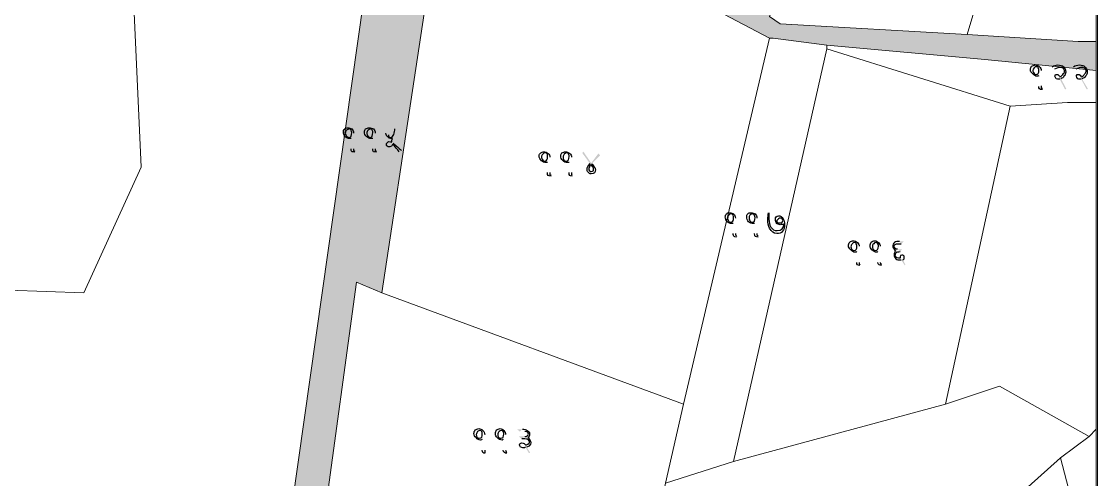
# Model space of a CAD drawing. Header units: inches. Extents: x 2 to 197762, y -33236 to 9.
# Drawn here: x 106103 to 107601, y -15982 to -15344 of the extents above; entities that cross this region are included whole.
import ezdxf

# ---------------------------------------------------------------- set-up
doc = ezdxf.new("R2010")
doc.units = ezdxf.units.IN
doc.header["$LTSCALE"] = 5
doc.header["$MEASUREMENT"] = 0
doc.layers.add('PDF_Geometry', color=7, linetype='Continuous')
doc.layers.add('PDF_Solid Fills', color=7, linetype='Continuous')

msp = doc.modelspace()

# ---------------------------------------------------------------- hatches: boundary and pattern name
at = {"layer": 'PDF_Solid Fills', "true_color": 0xc3c3c3, "transparency": 33554531}
h = msp.add_hatch(color=9, dxfattribs=at)
h.paths.add_polyline_path([(106694.44, -15126.79), (106604.44, -15721.79), (106569.44, -15706.79), (106524.44, -16036.79), (106479.44, -16016.79), (106579.44, -15311.79), (106609.44, -15086.79), (106614.44, -15086.79)], flags=0)
h.paths.add_polyline_path([(106664.44, -15091.79), (106894.44, -15206.79), (107119.44, -15326.79), (107144.44, -15336.79), (107159.44, -15346.79), (107419.44, -15361.79), (107574.44, -15371.79), (107599.44, -15371.79), (107599.44, -15411.79), (107444.44, -15396.79), (107224.44, -15376.79), (107149.44, -15366.79), (107144.44, -15366.79), (106954.44, -15266.79), (106724.44, -15146.79), (106694.44, -15126.79), (106614.44, -15086.79), (106609.44, -15086.79), (106399.44, -15036.79), (106154.44, -14981.79), (105919.44, -14936.79), (105889.44, -14921.79), (105639.44, -14811.79), (105609.44, -14796.79), (105449.44, -14726.79), (105379.44, -14696.79), (105389.44, -14671.79), (105664.44, -14796.79), (105924.44, -14911.79), (106029.44, -14936.79), (106259.44, -14981.79), (106479.44, -15031.79), (106624.44, -15071.79)], flags=0)
h.paths.add_polyline_path([(105234.44, -14616.79), (105219.44, -14646.79), (105164.44, -14746.79), (105149.44, -14861.79), (105124.44, -15061.79), (105129.44, -15086.79), (105154.44, -15206.79), (105194.44, -15206.79), (105214.44, -15296.79), (105274.44, -15571.79), (105314.44, -15636.79), (105409.44, -15811.79), (105524.44, -15976.79), (105574.44, -16051.79), (105599.44, -16246.79), (105624.44, -16436.79), (105614.44, -16621.79), (105629.44, -16691.79), (105924.44, -16711.79), (105979.44, -16761.79), (106374.44, -16806.79), (106534.44, -16811.79), (106829.44, -16821.79), (106949.44, -16826.79), (106954.44, -16826.79), (107099.44, -16801.79), (107164.44, -16781.79), (107374.44, -16721.79), (107424.44, -16706.79), (107599.44, -16706.79), (107599.44, -16756.79), (107179.44, -16816.79), (107159.44, -16816.79), (107134.44, -16821.79), (107129.44, -16826.79), (106989.44, -16851.79), (106774.44, -16851.79), (106704.44, -16851.79), (106459.44, -16851.79), (106429.44, -16851.79), (106194.44, -16826.79), (105994.44, -16806.79), (105949.44, -16796.79), (105954.44, -17081.79), (105949.44, -17331.79), (105999.44, -17421.79), (105939.44, -17421.79), (105879.44, -17301.79), (105889.44, -17116.79), (105894.44, -17071.79), (105899.44, -16751.79), (105729.44, -16741.79), (105574.44, -16731.79), (105594.44, -16681.79), (105584.44, -16676.79), (105579.44, -16501.79), (105574.44, -16356.79), (105569.44, -16306.79), (105534.44, -16106.79), (105494.44, -16056.79), (105374.44, -15956.79), (105284.44, -15966.79), (105179.44, -15981.79), (105004.44, -16006.79), (104924.44, -16006.79), (104819.44, -16061.79), (104654.44, -16046.79), (104364.44, -16021.79), (103959.44, -15986.79), (103864.44, -15961.79), (103864.44, -15826.79), (103994.44, -15841.79), (104104.44, -15841.79), (104109.44, -15911.79), (104154.44, -15916.79), (104374.44, -15946.79), (104484.44, -15951.79), (104634.44, -15956.79), (104909.44, -15971.79), (104914.44, -15971.79), (104969.44, -15951.79), (105364.44, -15916.79), (105214.44, -15581.79), (105214.44, -15576.79), (105079.44, -15226.79), (105054.44, -15216.79), (105029.44, -15036.79), (105069.44, -15031.79), (105059.44, -14881.79), (105069.44, -14741.79), (105079.44, -14621.79), (105064.44, -14576.79)], flags=0)
h.paths.add_polyline_path([(107409.44, -14471.79), (107404.44, -14501.79), (107284.44, -14491.79), (107069.44, -14466.79), (106919.44, -14446.79), (106929.44, -14421.79)], flags=0)
h.paths.add_polyline_path([(106929.44, -14421.79), (106919.44, -14446.79), (106864.44, -14441.79), (106614.44, -14381.79), (106569.44, -14351.79), (106574.44, -14326.79), (106634.44, -14361.79), (106874.44, -14416.79)], flags=0)
h.paths.add_polyline_path([(107599.44, -14421.79), (107589.44, -14426.79), (107459.44, -14496.79), (107429.44, -14501.79), (107414.44, -14546.79), (107409.44, -14556.79), (107359.44, -14736.79), (107359.44, -14766.79), (107329.44, -14836.79), (107314.44, -14876.79), (107159.44, -15296.79), (107144.44, -15336.79), (107119.44, -15326.79), (107174.44, -15196.79), (107184.44, -15141.79), (107194.44, -15111.79), (107239.44, -15006.79), (107309.44, -14836.79), (107324.44, -14796.79), (107319.44, -14791.79), (107349.44, -14651.79), (107399.44, -14526.79), (107404.44, -14501.79), (107409.44, -14471.79), (107444.44, -14476.79), (107579.44, -14406.79), (107599.44, -14396.79)], flags=0)
h.paths.add_polyline_path([(103864.44, -14636.79), (103899.44, -14651.79), (104019.44, -14691.79), (104204.44, -14746.79), (104479.44, -14801.79), (104474.44, -14821.79), (104529.44, -14871.79), (104594.44, -14881.79), (104739.44, -14896.79), (104739.44, -14936.79), (104494.44, -14901.79), (104484.44, -14866.79), (104464.44, -14856.79), (104274.44, -14811.79), (104224.44, -14806.79), (104114.44, -14761.79), (104074.44, -14746.79), (103864.44, -14666.79)], flags=0)
h.paths.add_polyline_path([(103864.44, -17336.79), (103909.44, -17361.79), (104019.44, -17381.79), (104229.44, -17421.79), (103904.44, -17421.79), (103864.44, -17411.79)], flags=0)
h.paths.add_polyline_path([(105549.44, -14296.79), (105384.44, -14576.79), (105429.44, -14596.79), (105389.44, -14671.79), (105379.44, -14696.79), (105234.44, -14616.79), (105064.44, -14576.79), (105024.44, -14521.79), (104974.44, -14471.79), (104914.44, -14416.79), (104734.44, -14276.79), (104609.44, -14181.79), (104324.44, -14116.79), (104199.44, -14086.79), (104814.44, -14086.79), (104999.44, -14241.79), (104999.44, -14251.79), (105339.44, -14401.79), (105469.44, -14116.79), (105479.44, -14086.79), (105484.44, -14086.79), (105609.44, -14086.79), (105549.44, -14231.79), (105569.44, -14251.79)], flags=0)
h.paths.add_polyline_path([(106574.44, -14326.79), (106569.44, -14351.79), (106404.44, -14251.79), (106219.44, -14261.79), (106049.44, -14251.79), (105969.44, -14246.79), (105949.44, -14206.79), (105889.44, -14086.79), (105914.44, -14086.79), (105994.44, -14221.79), (106184.44, -14241.79), (106399.44, -14221.79)], flags=0)
h = msp.add_hatch(color=9, dxfattribs=at)
h.paths.add_polyline_path([(106694.44, -15126.79), (106604.44, -15721.79), (106569.44, -15706.79), (106524.44, -16036.79), (106479.44, -16016.79), (106579.44, -15311.79), (106609.44, -15086.79), (106614.44, -15086.79)], flags=0)
h.paths.add_polyline_path([(106664.44, -15091.79), (106894.44, -15206.79), (107119.44, -15326.79), (107144.44, -15336.79), (107159.44, -15346.79), (107419.44, -15361.79), (107574.44, -15371.79), (107599.44, -15371.79), (107599.44, -15411.79), (107444.44, -15396.79), (107224.44, -15376.79), (107149.44, -15366.79), (107144.44, -15366.79), (106954.44, -15266.79), (106724.44, -15146.79), (106694.44, -15126.79), (106614.44, -15086.79), (106609.44, -15086.79), (106399.44, -15036.79), (106154.44, -14981.79), (105919.44, -14936.79), (105889.44, -14921.79), (105639.44, -14811.79), (105609.44, -14796.79), (105449.44, -14726.79), (105379.44, -14696.79), (105389.44, -14671.79), (105664.44, -14796.79), (105924.44, -14911.79), (106029.44, -14936.79), (106259.44, -14981.79), (106479.44, -15031.79), (106624.44, -15071.79)], flags=0)
h.paths.add_polyline_path([(105234.44, -14616.79), (105219.44, -14646.79), (105164.44, -14746.79), (105149.44, -14861.79), (105124.44, -15061.79), (105129.44, -15086.79), (105154.44, -15206.79), (105194.44, -15206.79), (105214.44, -15296.79), (105274.44, -15571.79), (105314.44, -15636.79), (105409.44, -15811.79), (105524.44, -15976.79), (105574.44, -16051.79), (105599.44, -16246.79), (105624.44, -16436.79), (105614.44, -16621.79), (105629.44, -16691.79), (105924.44, -16711.79), (105979.44, -16761.79), (106374.44, -16806.79), (106534.44, -16811.79), (106829.44, -16821.79), (106949.44, -16826.79), (106954.44, -16826.79), (107099.44, -16801.79), (107164.44, -16781.79), (107374.44, -16721.79), (107424.44, -16706.79), (107599.44, -16706.79), (107599.44, -16756.79), (107179.44, -16816.79), (107159.44, -16816.79), (107134.44, -16821.79), (107129.44, -16826.79), (106989.44, -16851.79), (106774.44, -16851.79), (106704.44, -16851.79), (106459.44, -16851.79), (106429.44, -16851.79), (106194.44, -16826.79), (105994.44, -16806.79), (105949.44, -16796.79), (105954.44, -17081.79), (105949.44, -17331.79), (105999.44, -17421.79), (105939.44, -17421.79), (105879.44, -17301.79), (105889.44, -17116.79), (105894.44, -17071.79), (105899.44, -16751.79), (105729.44, -16741.79), (105574.44, -16731.79), (105594.44, -16681.79), (105584.44, -16676.79), (105579.44, -16501.79), (105574.44, -16356.79), (105569.44, -16306.79), (105534.44, -16106.79), (105494.44, -16056.79), (105374.44, -15956.79), (105284.44, -15966.79), (105179.44, -15981.79), (105004.44, -16006.79), (104924.44, -16006.79), (104819.44, -16061.79), (104654.44, -16046.79), (104364.44, -16021.79), (103959.44, -15986.79), (103864.44, -15961.79), (103864.44, -15826.79), (103994.44, -15841.79), (104104.44, -15841.79), (104109.44, -15911.79), (104154.44, -15916.79), (104374.44, -15946.79), (104484.44, -15951.79), (104634.44, -15956.79), (104909.44, -15971.79), (104914.44, -15971.79), (104969.44, -15951.79), (105364.44, -15916.79), (105214.44, -15581.79), (105214.44, -15576.79), (105079.44, -15226.79), (105054.44, -15216.79), (105029.44, -15036.79), (105069.44, -15031.79), (105059.44, -14881.79), (105069.44, -14741.79), (105079.44, -14621.79), (105064.44, -14576.79)], flags=0)
h.paths.add_polyline_path([(107409.44, -14471.79), (107404.44, -14501.79), (107284.44, -14491.79), (107069.44, -14466.79), (106919.44, -14446.79), (106929.44, -14421.79)], flags=0)
h.paths.add_polyline_path([(106929.44, -14421.79), (106919.44, -14446.79), (106864.44, -14441.79), (106614.44, -14381.79), (106569.44, -14351.79), (106574.44, -14326.79), (106634.44, -14361.79), (106874.44, -14416.79)], flags=0)
h.paths.add_polyline_path([(107599.44, -14421.79), (107589.44, -14426.79), (107459.44, -14496.79), (107429.44, -14501.79), (107414.44, -14546.79), (107409.44, -14556.79), (107359.44, -14736.79), (107359.44, -14766.79), (107329.44, -14836.79), (107314.44, -14876.79), (107159.44, -15296.79), (107144.44, -15336.79), (107119.44, -15326.79), (107174.44, -15196.79), (107184.44, -15141.79), (107194.44, -15111.79), (107239.44, -15006.79), (107309.44, -14836.79), (107324.44, -14796.79), (107319.44, -14791.79), (107349.44, -14651.79), (107399.44, -14526.79), (107404.44, -14501.79), (107409.44, -14471.79), (107444.44, -14476.79), (107579.44, -14406.79), (107599.44, -14396.79)], flags=0)
h.paths.add_polyline_path([(103864.44, -14636.79), (103899.44, -14651.79), (104019.44, -14691.79), (104204.44, -14746.79), (104479.44, -14801.79), (104474.44, -14821.79), (104529.44, -14871.79), (104594.44, -14881.79), (104739.44, -14896.79), (104739.44, -14936.79), (104494.44, -14901.79), (104484.44, -14866.79), (104464.44, -14856.79), (104274.44, -14811.79), (104224.44, -14806.79), (104114.44, -14761.79), (104074.44, -14746.79), (103864.44, -14666.79)], flags=0)
h.paths.add_polyline_path([(103864.44, -17336.79), (103909.44, -17361.79), (104019.44, -17381.79), (104229.44, -17421.79), (103904.44, -17421.79), (103864.44, -17411.79)], flags=0)
h.paths.add_polyline_path([(105549.44, -14296.79), (105384.44, -14576.79), (105429.44, -14596.79), (105389.44, -14671.79), (105379.44, -14696.79), (105234.44, -14616.79), (105064.44, -14576.79), (105024.44, -14521.79), (104974.44, -14471.79), (104914.44, -14416.79), (104734.44, -14276.79), (104609.44, -14181.79), (104324.44, -14116.79), (104199.44, -14086.79), (104814.44, -14086.79), (104999.44, -14241.79), (104999.44, -14251.79), (105339.44, -14401.79), (105469.44, -14116.79), (105479.44, -14086.79), (105484.44, -14086.79), (105609.44, -14086.79), (105549.44, -14231.79), (105569.44, -14251.79)], flags=0)
h.paths.add_polyline_path([(106574.44, -14326.79), (106569.44, -14351.79), (106404.44, -14251.79), (106219.44, -14261.79), (106049.44, -14251.79), (105969.44, -14246.79), (105949.44, -14206.79), (105889.44, -14086.79), (105914.44, -14086.79), (105994.44, -14221.79), (106184.44, -14241.79), (106399.44, -14221.79)], flags=0)
at = {"layer": 'PDF_Solid Fills', "transparency": 33554559}
h = msp.add_hatch(color=256, dxfattribs=at)
h.paths.add_polyline_path([(107522.78, -15411.79), (107522.78, -15433.45)], flags=0)
h.paths.add_polyline_path([(107524.44, -15436.79), (107524.44, -15438.45)], flags=0)
h.paths.add_polyline_path([(107541.11, -15410.12), (107537.78, -15406.79)], flags=0)
h.paths.add_polyline_path([(107550.28, -15423.45), (107557.78, -15437.62), (107556.11, -15438.45), (107548.61, -15424.29)], flags=0)
h.paths.add_polyline_path([(107571.11, -15410.12), (107567.78, -15406.79)], flags=0)
h.paths.add_polyline_path([(107579.44, -15423.45), (107587.78, -15437.62), (107586.11, -15438.45), (107578.61, -15424.29)], flags=0)
h = msp.add_hatch(color=256, dxfattribs=at)
h.paths.add_polyline_path([(106565.28, -15499.29), (106565.28, -15520.95)], flags=0)
h.paths.add_polyline_path([(106566.94, -15524.29), (106566.94, -15525.95)], flags=0)
h.paths.add_polyline_path([(106595.28, -15499.29), (106595.28, -15520.95)], flags=0)
h.paths.add_polyline_path([(106596.94, -15524.29), (106596.94, -15525.95)], flags=0)
h.paths.add_polyline_path([(106622.78, -15493.45), (106626.11, -15496.79)], flags=0)
h.paths.add_polyline_path([(106620.28, -15513.45, 0.088944), (106626.11, -15496.79)], flags=0)
h.paths.add_polyline_path([(106631.94, -15523.45), (106628.61, -15525.12)], flags=0)
h.paths.add_polyline_path([(106610.28, -15499.29), (106610.28, -15490.95), (106613.61, -15493.45), (106613.61, -15501.79)], flags=0)
h = msp.add_hatch(color=256, dxfattribs=at)
h.paths.add_polyline_path([(106838.61, -15532.62), (106838.61, -15554.29)], flags=0)
h.paths.add_polyline_path([(106840.28, -15557.62), (106840.28, -15559.29)], flags=0)
h.paths.add_polyline_path([(106868.61, -15532.62), (106868.61, -15554.29)], flags=0)
h.paths.add_polyline_path([(106869.44, -15557.62), (106869.44, -15559.29)], flags=0)
h.paths.add_polyline_path([(106894.44, -15541.79), (106883.61, -15526.79), (106885.28, -15525.12), (106896.11, -15540.95), (106906.11, -15527.62), (106908.61, -15530.12), (106896.94, -15541.79)], flags=0)
h = msp.add_hatch(color=256, dxfattribs=at)
h.paths.add_polyline_path([(107269.44, -15656.79), (107269.44, -15679.29)], flags=0)
h.paths.add_polyline_path([(107270.28, -15682.62), (107270.28, -15683.45)], flags=0)
h.paths.add_polyline_path([(107298.61, -15656.79), (107298.61, -15679.29)], flags=0)
h.paths.add_polyline_path([(107300.28, -15682.62), (107300.28, -15683.45)], flags=0)
h.paths.add_polyline_path([(107327.78, -15653.45), (107331.11, -15650.12), (107325.28, -15650.12)], flags=0)
h.paths.add_polyline_path([(107327.78, -15675.95), (107332.78, -15683.45), (107333.61, -15682.62), (107330.28, -15675.95)], flags=0)
h.paths.add_polyline_path([(107326.11, -15664.29), (107329.44, -15660.95), (107322.78, -15660.95)], flags=0)
h = msp.add_hatch(color=256, dxfattribs=at)
h.paths.add_polyline_path([(106747.78, -15919.29), (106747.78, -15940.95)], flags=0)
h.paths.add_polyline_path([(106748.61, -15944.29), (106748.61, -15945.12)], flags=0)
h.paths.add_polyline_path([(106776.94, -15919.29), (106776.94, -15940.95)], flags=0)
h.paths.add_polyline_path([(106778.61, -15944.29), (106778.61, -15945.12)], flags=0)
h.paths.add_polyline_path([(106796.94, -15915.12), (106792.78, -15911.79), (106800.28, -15911.79)], flags=0)
h.paths.add_polyline_path([(106806.11, -15936.79), (106811.11, -15944.29), (106809.44, -15945.12), (106804.44, -15936.79)], flags=0)
h.paths.add_polyline_path([(106799.44, -15925.12), (106795.28, -15921.79), (106803.61, -15921.79)], flags=0)

# ---------------------------------------------------------------- linework, layer by layer
at = {"layer": 'PDF_Geometry', "lineweight": 13}
msp.add_lwpolyline([(103863.61, -13751.79), (107601.11, -13751.79), (107601.11, -17423.45), (103863.61, -17423.45)], close=True, dxfattribs=at)
at = {"layer": 'PDF_Geometry', "lineweight": 9}
for points in [[(105919.44, -14936.79), (106154.44, -14981.79), (106399.44, -15036.79), (106609.44, -15086.79), (106579.44, -15311.79), (106259.44, -15331.79), (106269.44, -15546.79), (106189.44, -15721.79), (105769.44, -15706.79)], [(105919.44, -14936.79), (106154.44, -14981.79), (106399.44, -15036.79), (106609.44, -15086.79), (106579.44, -15311.79), (106259.44, -15331.79), (106269.44, -15546.79), (106189.44, -15721.79), (105769.44, -15706.79)], [(107144.44, -15336.79), (107159.44, -15346.79), (107419.44, -15361.79), (107574.44, -15371.79), (107599.44, -15371.79), (107599.44, -15411.79), (107444.44, -15396.79), (107224.44, -15376.79), (107149.44, -15366.79), (107144.44, -15366.79), (106954.44, -15266.79)], [(107144.44, -15336.79), (107159.44, -15346.79), (107419.44, -15361.79), (107574.44, -15371.79), (107599.44, -15371.79), (107599.44, -15411.79), (107444.44, -15396.79), (107224.44, -15376.79), (107149.44, -15366.79), (107144.44, -15366.79), (106954.44, -15266.79)]]:
    msp.add_lwpolyline(points, dxfattribs=at)
for points in [[(106694.44, -15126.79), (106604.44, -15721.79), (106569.44, -15706.79), (106524.44, -16036.79), (106479.44, -16016.79), (106579.44, -15311.79), (106609.44, -15086.79), (106614.44, -15086.79)], [(106694.44, -15126.79), (106604.44, -15721.79), (106569.44, -15706.79), (106524.44, -16036.79), (106479.44, -16016.79), (106579.44, -15311.79), (106609.44, -15086.79), (106614.44, -15086.79)], [(107144.44, -15366.79), (107024.44, -15876.79), (106604.44, -15721.79), (106694.44, -15126.79), (106724.44, -15146.79), (106954.44, -15266.79)], [(107144.44, -15366.79), (107024.44, -15876.79), (106604.44, -15721.79), (106694.44, -15126.79), (106724.44, -15146.79), (106954.44, -15266.79)], [(107434.44, -15311.79), (107419.44, -15361.79), (107159.44, -15346.79), (107144.44, -15336.79), (107159.44, -15296.79)], [(107434.44, -15311.79), (107419.44, -15361.79), (107159.44, -15346.79), (107144.44, -15336.79), (107159.44, -15296.79)], [(106479.44, -16016.79), (106434.44, -16351.79), (106374.44, -16806.79), (105979.44, -16761.79), (105924.44, -16711.79), (105629.44, -16691.79), (105614.44, -16621.79), (105624.44, -16436.79), (105599.44, -16246.79), (105574.44, -16051.79), (105524.44, -15976.79), (105664.44, -15881.79), (105769.44, -15706.79), (106189.44, -15721.79), (106269.44, -15546.79), (106259.44, -15331.79), (106579.44, -15311.79)], [(106479.44, -16016.79), (106434.44, -16351.79), (106374.44, -16806.79), (105979.44, -16761.79), (105924.44, -16711.79), (105629.44, -16691.79), (105614.44, -16621.79), (105624.44, -16436.79), (105599.44, -16246.79), (105574.44, -16051.79), (105524.44, -15976.79), (105664.44, -15881.79), (105769.44, -15706.79), (106189.44, -15721.79), (106269.44, -15546.79), (106259.44, -15331.79), (106579.44, -15311.79)], [(107484.44, -15316.79), (107599.44, -15321.79), (107599.44, -15371.79), (107574.44, -15371.79), (107419.44, -15361.79), (107434.44, -15311.79)], [(107484.44, -15316.79), (107599.44, -15321.79), (107599.44, -15371.79), (107574.44, -15371.79), (107419.44, -15361.79), (107434.44, -15311.79)], [(107224.44, -15376.79), (107224.44, -15381.79), (107094.44, -15956.79), (106999.44, -15986.79), (107024.44, -15876.79), (107144.44, -15366.79), (107149.44, -15366.79)], [(107224.44, -15376.79), (107224.44, -15381.79), (107094.44, -15956.79), (106999.44, -15986.79), (107024.44, -15876.79), (107144.44, -15366.79), (107149.44, -15366.79)], [(107479.44, -15461.79), (107389.44, -15876.79), (107094.44, -15956.79), (107224.44, -15381.79)], [(107479.44, -15461.79), (107389.44, -15876.79), (107094.44, -15956.79), (107224.44, -15381.79)], [(107599.44, -15456.79), (107559.44, -15456.79), (107479.44, -15461.79), (107224.44, -15381.79), (107224.44, -15376.79), (107444.44, -15396.79), (107599.44, -15411.79)], [(107599.44, -15456.79), (107559.44, -15456.79), (107479.44, -15461.79), (107224.44, -15381.79), (107224.44, -15376.79), (107444.44, -15396.79), (107599.44, -15411.79)], [(107599.44, -15911.79), (107589.44, -15921.79), (107464.44, -15851.79), (107389.44, -15876.79), (107479.44, -15461.79), (107559.44, -15456.79), (107599.44, -15456.79)], [(107599.44, -15911.79), (107589.44, -15921.79), (107464.44, -15851.79), (107389.44, -15876.79), (107479.44, -15461.79), (107559.44, -15456.79), (107599.44, -15456.79)], [(106604.44, -15721.79), (107024.44, -15876.79), (106999.44, -15986.79), (106954.44, -16201.79), (106524.44, -16036.79), (106569.44, -15706.79)], [(106604.44, -15721.79), (107024.44, -15876.79), (106999.44, -15986.79), (106954.44, -16201.79), (106524.44, -16036.79), (106569.44, -15706.79)], [(107589.44, -15921.79), (107549.44, -15951.79), (107504.44, -15991.79), (107419.44, -16061.79), (107309.44, -16151.79), (107304.44, -16151.79), (107069.44, -16251.79), (107079.44, -16326.79), (107089.44, -16576.79), (107099.44, -16801.79), (106954.44, -16826.79), (106949.44, -16826.79), (106939.44, -16476.79), (106934.44, -16466.79), (106929.44, -16321.79), (106954.44, -16201.79), (106999.44, -15986.79), (107094.44, -15956.79), (107389.44, -15876.79), (107464.44, -15851.79)], [(107589.44, -15921.79), (107549.44, -15951.79), (107504.44, -15991.79), (107419.44, -16061.79), (107309.44, -16151.79), (107304.44, -16151.79), (107069.44, -16251.79), (107079.44, -16326.79), (107089.44, -16576.79), (107099.44, -16801.79), (106954.44, -16826.79), (106949.44, -16826.79), (106939.44, -16476.79), (106934.44, -16466.79), (106929.44, -16321.79), (106954.44, -16201.79), (106999.44, -15986.79), (107094.44, -15956.79), (107389.44, -15876.79), (107464.44, -15851.79)], [(107599.44, -16141.79), (107549.44, -15951.79), (107589.44, -15921.79), (107599.44, -15911.79)], [(107599.44, -16141.79), (107549.44, -15951.79), (107589.44, -15921.79), (107599.44, -15911.79)], [(107599.44, -16541.79), (107539.44, -16201.79), (107504.44, -15991.79), (107549.44, -15951.79), (107599.44, -16141.79)], [(107599.44, -16541.79), (107539.44, -16201.79), (107504.44, -15991.79), (107549.44, -15951.79), (107599.44, -16141.79)]]:
    msp.add_lwpolyline(points, close=True, dxfattribs=at)
at = {"layer": 'PDF_Geometry', "lineweight": 25}
for points in [[(107507.78, -15410.95), (107507.78, -15408.45), (107508.61, -15407.62), (107509.44, -15405.95)], [(107511.11, -15416.79), (107508.61, -15415.12), (107507.78, -15412.62), (107507.78, -15410.95)], [(107509.44, -15405.95), (107511.11, -15405.12), (107512.78, -15404.29), (107514.44, -15404.29)], [(107512.78, -15408.45), (107511.94, -15409.29), (107511.11, -15410.95), (107511.11, -15411.79)], [(107511.11, -15411.79), (107511.11, -15413.45), (107511.94, -15414.29), (107512.78, -15415.95)], [(107516.94, -15420.12), (107514.44, -15420.12), (107512.78, -15418.45), (107511.11, -15416.79)], [(107516.11, -15406.79), (107515.28, -15406.79), (107513.61, -15406.79), (107512.78, -15408.45)], [(107512.78, -15415.95), (107513.61, -15416.79), (107514.44, -15417.62), (107515.28, -15417.62)], [(107514.44, -15404.29), (107516.11, -15404.29), (107518.61, -15405.12), (107520.28, -15406.79)], [(107515.28, -15417.62), (107518.61, -15417.62), (107519.44, -15415.95), (107519.44, -15411.79)], [(107518.61, -15408.45), (107518.61, -15406.79), (107517.78, -15406.79), (107516.11, -15406.79)], [(107519.44, -15411.79), (107519.44, -15410.12), (107519.44, -15409.29), (107518.61, -15408.45)], [(107520.28, -15406.79), (107521.94, -15408.45), (107522.78, -15410.12), (107522.78, -15411.79)], [(107537.78, -15406.79), (107540.28, -15405.12), (107542.78, -15404.29), (107546.11, -15404.29)], [(107549.44, -15407.62), (107547.78, -15407.62), (107544.44, -15408.45), (107541.11, -15410.12)], [(107541.94, -15420.12), (107541.94, -15419.29), (107542.78, -15418.45), (107542.78, -15417.62)], [(107542.78, -15417.62), (107543.61, -15417.62), (107543.61, -15417.62), (107544.44, -15417.62)], [(107544.44, -15417.62), (107545.28, -15417.62), (107546.11, -15417.62), (107546.94, -15418.45)], [(107546.11, -15404.29), (107549.44, -15404.29), (107551.94, -15405.12), (107553.61, -15406.79)], [(107548.61, -15420.95), (107550.28, -15420.12), (107551.94, -15419.29), (107552.78, -15417.62)], [(107553.61, -15409.29), (107552.78, -15408.45), (107551.11, -15407.62), (107549.44, -15407.62)], [(107552.78, -15417.62), (107554.44, -15415.95), (107555.28, -15414.29), (107555.28, -15413.45)], [(107553.61, -15406.79), (107555.28, -15408.45), (107556.94, -15410.95), (107556.94, -15414.29)], [(107555.28, -15413.45), (107555.28, -15411.79), (107554.44, -15410.12), (107553.61, -15409.29)], [(107556.94, -15414.29), (107556.94, -15415.95), (107556.11, -15418.45), (107554.44, -15420.12)], [(107567.78, -15406.79), (107570.28, -15405.12), (107572.78, -15404.29), (107576.11, -15404.29)], [(107579.44, -15407.62), (107576.94, -15407.62), (107574.44, -15408.45), (107571.11, -15410.12)], [(107571.94, -15420.12), (107571.94, -15419.29), (107571.94, -15418.45), (107572.78, -15417.62)], [(107572.78, -15417.62), (107572.78, -15417.62), (107573.61, -15417.62), (107574.44, -15417.62)], [(107574.44, -15417.62), (107575.28, -15417.62), (107576.11, -15417.62), (107576.94, -15418.45)], [(107576.11, -15404.29), (107579.44, -15404.29), (107581.94, -15405.12), (107583.61, -15406.79)], [(107578.61, -15420.95), (107580.28, -15420.12), (107581.94, -15419.29), (107582.78, -15417.62)], [(107583.61, -15409.29), (107582.78, -15408.45), (107581.11, -15407.62), (107579.44, -15407.62)], [(107582.78, -15417.62), (107584.44, -15415.95), (107585.28, -15414.29), (107585.28, -15413.45)], [(107583.61, -15406.79), (107585.28, -15408.45), (107586.94, -15410.95), (107586.94, -15414.29)], [(107585.28, -15413.45), (107585.28, -15411.79), (107584.44, -15410.12), (107583.61, -15409.29)], [(107586.94, -15414.29), (107586.94, -15415.95), (107586.11, -15418.45), (107584.44, -15420.12)], [(107519.44, -15419.29), (107518.61, -15419.29), (107517.78, -15420.12), (107516.94, -15420.12)], [(107543.61, -15423.45), (107542.78, -15422.62), (107541.94, -15420.95), (107541.94, -15420.12)], [(107546.94, -15424.29), (107546.11, -15424.29), (107544.44, -15424.29), (107543.61, -15423.45)], [(107546.94, -15418.45), (107547.78, -15419.29), (107548.61, -15420.12), (107548.61, -15420.95)], [(107548.61, -15424.29), (107547.78, -15424.29), (107547.78, -15424.29), (107546.94, -15424.29)], [(107554.44, -15420.12), (107553.61, -15421.79), (107551.94, -15422.62), (107550.28, -15423.45)], [(107573.61, -15423.45), (107572.78, -15422.62), (107571.94, -15420.95), (107571.94, -15420.12)], [(107576.94, -15424.29), (107576.11, -15424.29), (107574.44, -15424.29), (107573.61, -15423.45)], [(107576.94, -15418.45), (107577.78, -15419.29), (107578.61, -15420.12), (107578.61, -15420.95)], [(107578.61, -15424.29), (107577.78, -15424.29), (107577.78, -15424.29), (107576.94, -15424.29)], [(107584.44, -15420.12), (107583.61, -15421.79), (107581.94, -15422.62), (107579.44, -15423.45)], [(107520.28, -15437.62), (107519.44, -15436.79), (107519.44, -15435.95), (107519.44, -15434.29)], [(107524.44, -15438.45), (107521.94, -15438.45), (107521.11, -15438.45), (107520.28, -15437.62)], [(107522.78, -15433.45), (107522.78, -15435.12), (107522.78, -15435.95), (107522.78, -15435.95)], [(107522.78, -15435.95), (107522.78, -15436.79), (107523.61, -15436.79), (107524.44, -15436.79)], [(106552.78, -15493.45), (106553.61, -15492.62), (106555.28, -15491.79), (106556.94, -15491.79)], [(106556.94, -15491.79), (106559.44, -15491.79), (106561.11, -15492.62), (106562.78, -15493.45)], [(106581.94, -15493.45), (106583.61, -15492.62), (106585.28, -15491.79), (106586.94, -15491.79)], [(106586.94, -15491.79), (106588.61, -15491.79), (106591.11, -15492.62), (106592.78, -15493.45)], [(106551.11, -15497.62), (106551.11, -15495.95), (106551.11, -15494.29), (106552.78, -15493.45)], [(106553.61, -15504.29), (106551.94, -15502.62), (106551.11, -15500.12), (106551.11, -15497.62)], [(106555.28, -15495.12), (106554.44, -15496.79), (106553.61, -15497.62), (106553.61, -15499.29)], [(106553.61, -15499.29), (106553.61, -15500.95), (106554.44, -15501.79), (106555.28, -15503.45)], [(106559.44, -15506.79), (106557.78, -15506.79), (106555.28, -15505.95), (106553.61, -15504.29)], [(106559.44, -15493.45), (106557.78, -15493.45), (106556.11, -15494.29), (106555.28, -15495.12)], [(106555.28, -15503.45), (106556.11, -15504.29), (106556.94, -15505.12), (106558.61, -15505.12)], [(106558.61, -15505.12), (106561.11, -15505.12), (106562.78, -15502.62), (106562.78, -15498.45)], [(106561.94, -15495.12), (106561.11, -15494.29), (106560.28, -15493.45), (106559.44, -15493.45)], [(106561.94, -15506.79), (106561.11, -15506.79), (106560.28, -15506.79), (106559.44, -15506.79)], [(106562.78, -15498.45), (106562.78, -15497.62), (106561.94, -15496.79), (106561.94, -15495.12)], [(106562.78, -15493.45), (106564.44, -15495.12), (106565.28, -15496.79), (106565.28, -15499.29)], [(106580.28, -15497.62), (106580.28, -15495.95), (106581.11, -15494.29), (106581.94, -15493.45)], [(106583.61, -15504.29), (106581.11, -15502.62), (106580.28, -15500.12), (106580.28, -15497.62)], [(106585.28, -15495.12), (106584.44, -15496.79), (106583.61, -15497.62), (106583.61, -15499.29)], [(106583.61, -15499.29), (106583.61, -15500.95), (106584.44, -15501.79), (106585.28, -15503.45)], [(106589.44, -15506.79), (106586.94, -15506.79), (106585.28, -15505.95), (106583.61, -15504.29)], [(106588.61, -15493.45), (106587.78, -15493.45), (106586.11, -15494.29), (106585.28, -15495.12)], [(106585.28, -15503.45), (106586.11, -15504.29), (106586.94, -15505.12), (106587.78, -15505.12)], [(106587.78, -15505.12), (106591.11, -15505.12), (106591.94, -15502.62), (106591.94, -15498.45)], [(106591.11, -15495.12), (106591.11, -15494.29), (106590.28, -15493.45), (106588.61, -15493.45)], [(106591.94, -15506.79), (106591.11, -15506.79), (106590.28, -15506.79), (106589.44, -15506.79)], [(106591.94, -15498.45), (106591.94, -15497.62), (106591.94, -15496.79), (106591.11, -15495.12)], [(106592.78, -15493.45), (106594.44, -15495.12), (106595.28, -15496.79), (106595.28, -15499.29)], [(106612.78, -15504.29), (106611.11, -15503.45), (106610.28, -15501.79), (106610.28, -15499.29)], [(106617.78, -15506.79), (106616.11, -15506.79), (106613.61, -15505.95), (106612.78, -15504.29)], [(106613.61, -15501.79), (106613.61, -15502.62), (106613.61, -15503.45), (106614.44, -15503.45)], [(106614.44, -15503.45), (106614.44, -15504.29), (106615.28, -15505.12), (106616.11, -15505.12)], [(106616.11, -15505.12), (106618.61, -15505.12), (106620.28, -15503.45), (106621.11, -15500.95)], [(106617.78, -15511.79), (106618.61, -15510.12), (106618.61, -15508.45), (106619.44, -15506.79)], [(106619.44, -15506.79), (106618.61, -15506.79), (106618.61, -15506.79), (106617.78, -15506.79)], [(106621.11, -15500.95), (106621.94, -15498.45), (106622.78, -15495.95), (106622.78, -15493.45)], [(106562.78, -15525.12), (106561.94, -15524.29), (106561.94, -15522.62), (106561.94, -15520.95)], [(106565.28, -15520.95), (106565.28, -15521.79), (106565.28, -15522.62), (106565.28, -15523.45)], [(106592.78, -15525.12), (106591.94, -15524.29), (106591.94, -15522.62), (106591.94, -15520.95)], [(106595.28, -15520.95), (106595.28, -15521.79), (106595.28, -15522.62), (106595.28, -15523.45)], [(106611.11, -15515.12), (106611.11, -15514.29), (106611.11, -15513.45), (106611.94, -15512.62)], [(106611.94, -15517.62), (106611.11, -15516.79), (106611.11, -15516.79), (106611.11, -15515.12)], [(106611.94, -15512.62), (106612.78, -15511.79), (106613.61, -15510.95), (106614.44, -15510.95)], [(106614.44, -15518.45), (106613.61, -15518.45), (106612.78, -15518.45), (106611.94, -15517.62)], [(106614.44, -15510.95), (106616.11, -15510.95), (106616.94, -15511.79), (106617.78, -15511.79)], [(106617.78, -15517.62), (106616.11, -15518.45), (106615.28, -15518.45), (106614.44, -15518.45)], [(106619.44, -15515.12), (106619.44, -15515.95), (106618.61, -15516.79), (106617.78, -15517.62)], [(106624.44, -15520.12), (106622.78, -15517.62), (106621.11, -15515.95), (106619.44, -15515.12)], [(106620.28, -15513.45), (106624.44, -15516.79), (106628.61, -15520.12), (106631.94, -15523.45)], [(106628.61, -15525.12), (106627.78, -15523.45), (106626.11, -15521.79), (106624.44, -15520.12)], [(106566.94, -15525.95), (106565.28, -15525.95), (106563.61, -15525.12), (106562.78, -15525.12)], [(106565.28, -15523.45), (106565.28, -15523.45), (106566.11, -15524.29), (106566.94, -15524.29)], [(106596.94, -15525.95), (106594.44, -15525.95), (106593.61, -15525.12), (106592.78, -15525.12)], [(106595.28, -15523.45), (106595.28, -15523.45), (106596.11, -15524.29), (106596.94, -15524.29)], [(106823.61, -15530.95), (106823.61, -15529.29), (106824.44, -15527.62), (106826.11, -15526.79)], [(106826.94, -15537.62), (106824.44, -15535.95), (106823.61, -15533.45), (106823.61, -15530.95)], [(106826.11, -15526.79), (106826.94, -15525.95), (106828.61, -15525.12), (106830.28, -15525.12)], [(106828.61, -15528.45), (106827.78, -15530.12), (106826.94, -15530.95), (106826.94, -15532.62)], [(106826.94, -15532.62), (106826.94, -15534.29), (106827.78, -15535.12), (106828.61, -15536.79)], [(106832.78, -15540.12), (106831.11, -15540.12), (106828.61, -15539.29), (106826.94, -15537.62)], [(106831.94, -15526.79), (106831.11, -15526.79), (106829.44, -15527.62), (106828.61, -15528.45)], [(106828.61, -15536.79), (106829.44, -15537.62), (106830.28, -15538.45), (106831.11, -15538.45)], [(106830.28, -15525.12), (106831.94, -15525.12), (106834.44, -15525.95), (106836.11, -15527.62)], [(106831.11, -15538.45), (106834.44, -15538.45), (106835.28, -15535.95), (106835.28, -15531.79)], [(106835.28, -15528.45), (106834.44, -15527.62), (106833.61, -15526.79), (106831.94, -15526.79)], [(106835.28, -15531.79), (106835.28, -15530.95), (106835.28, -15530.12), (106835.28, -15528.45)], [(106836.11, -15527.62), (106837.78, -15528.45), (106838.61, -15530.95), (106838.61, -15532.62)], [(106853.61, -15530.95), (106853.61, -15529.29), (106854.44, -15527.62), (106855.28, -15526.79)], [(106856.94, -15537.62), (106854.44, -15535.95), (106853.61, -15533.45), (106853.61, -15530.95)], [(106855.28, -15526.79), (106856.94, -15525.95), (106858.61, -15525.12), (106860.28, -15525.12)], [(106858.61, -15528.45), (106857.78, -15530.12), (106856.94, -15530.95), (106856.94, -15532.62)], [(106856.94, -15532.62), (106856.94, -15534.29), (106856.94, -15535.12), (106857.78, -15536.79)], [(106862.78, -15540.12), (106860.28, -15540.12), (106858.61, -15539.29), (106856.94, -15537.62)], [(106857.78, -15536.79), (106858.61, -15537.62), (106860.28, -15538.45), (106861.11, -15538.45)], [(106861.94, -15526.79), (106861.11, -15526.79), (106859.44, -15527.62), (106858.61, -15528.45)], [(106860.28, -15525.12), (106861.94, -15525.12), (106864.44, -15525.95), (106866.11, -15527.62)], [(106861.11, -15538.45), (106864.44, -15538.45), (106865.28, -15535.95), (106865.28, -15531.79)], [(106864.44, -15528.45), (106864.44, -15527.62), (106863.61, -15526.79), (106861.94, -15526.79)], [(106865.28, -15531.79), (106865.28, -15530.95), (106865.28, -15530.12), (106864.44, -15528.45)], [(106866.11, -15527.62), (106867.78, -15528.45), (106868.61, -15530.95), (106868.61, -15532.62)], [(106835.28, -15540.12), (106834.44, -15540.12), (106833.61, -15540.12), (106832.78, -15540.12)], [(106865.28, -15540.12), (106864.44, -15540.12), (106863.61, -15540.12), (106862.78, -15540.12)], [(106890.28, -15549.29), (106890.28, -15546.79), (106891.94, -15544.29), (106894.44, -15541.79)], [(106891.94, -15553.45), (106890.28, -15552.62), (106890.28, -15550.95), (106890.28, -15549.29)], [(106893.61, -15545.12), (106893.61, -15545.95), (106893.61, -15545.95), (106892.78, -15547.62)], [(106892.78, -15547.62), (106892.78, -15548.45), (106892.78, -15548.45), (106892.78, -15549.29)], [(106892.78, -15549.29), (106892.78, -15550.12), (106892.78, -15550.95), (106893.61, -15551.79)], [(106896.11, -15543.45), (106895.28, -15543.45), (106894.44, -15544.29), (106893.61, -15545.12)], [(106893.61, -15551.79), (106894.44, -15552.62), (106895.28, -15552.62), (106896.11, -15552.62)], [(106896.94, -15544.29), (106896.94, -15544.29), (106896.11, -15543.45), (106896.11, -15543.45)], [(106896.11, -15552.62), (106898.61, -15552.62), (106899.44, -15551.79), (106899.44, -15550.12)], [(106901.94, -15550.12), (106901.94, -15554.29), (106900.28, -15555.95), (106896.11, -15555.95)], [(106896.94, -15541.79), (106897.78, -15542.62), (106898.61, -15544.29), (106900.28, -15545.95)], [(106898.61, -15546.79), (106897.78, -15545.95), (106897.78, -15545.12), (106896.94, -15544.29)], [(106899.44, -15548.45), (106899.44, -15547.62), (106898.61, -15546.79), (106898.61, -15546.79)], [(106899.44, -15550.12), (106899.44, -15550.12), (106899.44, -15549.29), (106899.44, -15548.45)], [(106900.28, -15545.95), (106901.11, -15547.62), (106901.94, -15548.45), (106901.94, -15550.12)], [(106836.11, -15558.45), (106835.28, -15557.62), (106835.28, -15555.95), (106835.28, -15554.29)], [(106840.28, -15559.29), (106837.78, -15559.29), (106836.94, -15558.45), (106836.11, -15558.45)], [(106838.61, -15554.29), (106838.61, -15555.12), (106838.61, -15555.95), (106838.61, -15556.79)], [(106838.61, -15556.79), (106838.61, -15556.79), (106839.44, -15557.62), (106840.28, -15557.62)], [(106866.11, -15558.45), (106865.28, -15557.62), (106865.28, -15555.95), (106865.28, -15554.29)], [(106869.44, -15559.29), (106867.78, -15559.29), (106866.94, -15558.45), (106866.11, -15558.45)], [(106868.61, -15554.29), (106868.61, -15555.12), (106868.61, -15555.95), (106868.61, -15556.79)], [(106868.61, -15556.79), (106868.61, -15556.79), (106868.61, -15557.62), (106869.44, -15557.62)], [(106896.11, -15555.95), (106894.44, -15555.95), (106892.78, -15555.12), (106891.94, -15553.45)], [(107082.78, -15615.95), (107082.78, -15614.29), (107083.61, -15612.62), (107084.44, -15611.79)], [(107084.44, -15611.79), (107085.28, -15610.12), (107086.94, -15610.12), (107088.61, -15610.12)], [(107091.11, -15611.79), (107089.44, -15611.79), (107088.61, -15612.62), (107087.78, -15613.45)], [(107088.61, -15610.12), (107091.11, -15610.12), (107092.78, -15610.95), (107094.44, -15611.79)], [(107093.61, -15613.45), (107092.78, -15612.62), (107091.94, -15611.79), (107091.11, -15611.79)], [(107094.44, -15611.79), (107096.11, -15613.45), (107096.94, -15615.12), (107096.94, -15617.62)], [(107112.78, -15615.95), (107112.78, -15614.29), (107112.78, -15612.62), (107114.44, -15611.79)], [(107114.44, -15611.79), (107115.28, -15610.12), (107116.94, -15610.12), (107118.61, -15610.12)], [(107121.11, -15611.79), (107119.44, -15611.79), (107118.61, -15612.62), (107116.94, -15613.45)], [(107118.61, -15610.12), (107121.11, -15610.12), (107122.78, -15610.95), (107124.44, -15611.79)], [(107123.61, -15613.45), (107122.78, -15612.62), (107121.94, -15611.79), (107121.11, -15611.79)], [(107124.44, -15611.79), (107126.11, -15613.45), (107126.94, -15615.12), (107126.94, -15617.62)], [(107141.94, -15619.29), (107141.94, -15616.79), (107142.78, -15613.45), (107142.78, -15610.12)], [(107143.61, -15610.12), (107143.61, -15610.95), (107143.61, -15612.62), (107143.61, -15614.29)], [(107085.28, -15622.62), (107083.61, -15620.95), (107082.78, -15618.45), (107082.78, -15615.95)], [(107091.94, -15625.12), (107089.44, -15625.12), (107087.78, -15624.29), (107085.28, -15622.62)], [(107087.78, -15613.45), (107086.11, -15615.12), (107086.11, -15615.95), (107086.11, -15617.62)], [(107086.11, -15617.62), (107086.11, -15619.29), (107086.11, -15620.12), (107086.94, -15620.95)], [(107086.94, -15620.95), (107087.78, -15622.62), (107088.61, -15623.45), (107090.28, -15623.45)], [(107090.28, -15623.45), (107092.78, -15623.45), (107094.44, -15620.95), (107094.44, -15616.79)], [(107093.61, -15625.12), (107092.78, -15625.12), (107092.78, -15625.12), (107091.94, -15625.12)], [(107094.44, -15616.79), (107094.44, -15615.95), (107094.44, -15615.12), (107093.61, -15613.45)], [(107115.28, -15622.62), (107113.61, -15620.95), (107112.78, -15618.45), (107112.78, -15615.95)], [(107121.94, -15625.12), (107119.44, -15625.12), (107116.94, -15624.29), (107115.28, -15622.62)], [(107116.94, -15613.45), (107116.11, -15615.12), (107116.11, -15615.95), (107116.11, -15617.62)], [(107116.11, -15617.62), (107116.11, -15619.29), (107116.11, -15620.12), (107116.94, -15620.95)], [(107116.94, -15620.95), (107117.78, -15622.62), (107118.61, -15623.45), (107120.28, -15623.45)], [(107120.28, -15623.45), (107122.78, -15623.45), (107124.44, -15620.95), (107124.44, -15616.79)], [(107123.61, -15625.12), (107122.78, -15625.12), (107121.94, -15625.12), (107121.94, -15625.12)], [(107124.44, -15616.79), (107124.44, -15615.95), (107123.61, -15615.12), (107123.61, -15613.45)], [(107144.44, -15631.79), (107142.78, -15628.45), (107141.94, -15624.29), (107141.94, -15619.29)], [(107143.61, -15614.29), (107143.61, -15616.79), (107143.61, -15618.45), (107143.61, -15619.29)], [(107143.61, -15619.29), (107143.61, -15623.45), (107144.44, -15626.79), (107146.11, -15630.12)], [(107152.78, -15619.29), (107152.78, -15617.62), (107152.78, -15616.79), (107153.61, -15615.95)], [(107154.44, -15625.12), (107153.61, -15623.45), (107152.78, -15621.79), (107152.78, -15619.29)], [(107153.61, -15615.95), (107154.44, -15615.12), (107155.28, -15614.29), (107156.94, -15614.29)], [(107156.94, -15618.45), (107155.28, -15620.12), (107154.44, -15620.95), (107154.44, -15621.79)], [(107154.44, -15621.79), (107154.44, -15623.45), (107156.11, -15624.29), (107158.61, -15624.29)], [(107159.44, -15626.79), (107156.94, -15626.79), (107155.28, -15625.95), (107154.44, -15625.12)], [(107165.28, -15625.95), (107165.28, -15635.12), (107161.94, -15639.29), (107154.44, -15639.29)], [(107155.28, -15635.12), (107161.11, -15635.12), (107164.44, -15631.79), (107164.44, -15625.95)], [(107156.94, -15614.29), (107159.44, -15614.29), (107161.94, -15615.95), (107163.61, -15618.45)], [(107160.28, -15617.62), (107158.61, -15617.62), (107157.78, -15617.62), (107156.94, -15618.45)], [(107158.61, -15624.29), (107160.28, -15624.29), (107161.11, -15624.29), (107161.94, -15623.45)], [(107164.44, -15625.95), (107162.78, -15626.79), (107161.11, -15626.79), (107159.44, -15626.79)], [(107161.94, -15618.45), (107161.11, -15617.62), (107161.11, -15617.62), (107160.28, -15617.62)], [(107162.78, -15620.95), (107162.78, -15620.12), (107162.78, -15619.29), (107161.94, -15618.45)], [(107161.94, -15623.45), (107162.78, -15622.62), (107162.78, -15621.79), (107162.78, -15620.95)], [(107163.61, -15618.45), (107164.44, -15620.95), (107165.28, -15623.45), (107165.28, -15625.95)], [(107095.28, -15643.45), (107094.44, -15642.62), (107093.61, -15640.95), (107093.61, -15639.29)], [(107096.94, -15639.29), (107096.94, -15640.12), (107096.94, -15640.95), (107096.94, -15640.95)], [(107096.94, -15640.95), (107097.78, -15641.79), (107097.78, -15642.62), (107098.61, -15642.62)], [(107124.44, -15643.45), (107124.44, -15642.62), (107123.61, -15640.95), (107123.61, -15639.29)], [(107126.94, -15639.29), (107126.94, -15640.12), (107126.94, -15640.95), (107126.94, -15640.95)], [(107126.94, -15640.95), (107126.94, -15641.79), (107127.78, -15642.62), (107128.61, -15642.62)], [(107154.44, -15639.29), (107150.28, -15639.29), (107146.94, -15636.79), (107144.44, -15631.79)], [(107146.11, -15630.12), (107148.61, -15633.45), (107151.11, -15635.12), (107155.28, -15635.12)], [(107098.61, -15644.29), (107096.94, -15644.29), (107095.28, -15643.45), (107095.28, -15643.45)], [(107128.61, -15644.29), (107126.94, -15644.29), (107125.28, -15643.45), (107124.44, -15643.45)], [(107254.44, -15655.95), (107254.44, -15654.29), (107255.28, -15652.62), (107256.11, -15650.95)], [(107257.78, -15661.79), (107255.28, -15660.12), (107254.44, -15658.45), (107254.44, -15655.95)], [(107256.11, -15650.95), (107257.78, -15650.12), (107259.44, -15649.29), (107261.11, -15649.29)], [(107259.44, -15653.45), (107258.61, -15654.29), (107257.78, -15655.95), (107257.78, -15657.62)], [(107262.78, -15651.79), (107261.94, -15651.79), (107260.28, -15652.62), (107259.44, -15653.45)], [(107261.11, -15649.29), (107262.78, -15649.29), (107265.28, -15650.12), (107266.94, -15651.79)], [(107261.94, -15662.62), (107265.28, -15662.62), (107266.11, -15660.95), (107266.11, -15656.79)], [(107265.28, -15653.45), (107265.28, -15652.62), (107264.44, -15651.79), (107262.78, -15651.79)], [(107266.11, -15656.79), (107266.11, -15655.12), (107266.11, -15654.29), (107265.28, -15653.45)], [(107266.94, -15651.79), (107268.61, -15653.45), (107269.44, -15655.12), (107269.44, -15656.79)], [(107284.44, -15655.95), (107284.44, -15654.29), (107285.28, -15652.62), (107286.11, -15650.95)], [(107286.94, -15661.79), (107285.28, -15660.12), (107284.44, -15658.45), (107284.44, -15655.95)], [(107286.11, -15650.95), (107287.78, -15650.12), (107288.61, -15649.29), (107291.11, -15649.29)], [(107289.44, -15653.45), (107287.78, -15654.29), (107287.78, -15655.95), (107287.78, -15657.62)], [(107292.78, -15651.79), (107291.11, -15651.79), (107290.28, -15652.62), (107289.44, -15653.45)], [(107291.11, -15649.29), (107292.78, -15649.29), (107294.44, -15650.12), (107296.11, -15651.79)], [(107291.94, -15662.62), (107294.44, -15662.62), (107296.11, -15660.95), (107296.11, -15656.79)], [(107295.28, -15653.45), (107294.44, -15652.62), (107293.61, -15651.79), (107292.78, -15651.79)], [(107296.11, -15656.79), (107296.11, -15655.12), (107296.11, -15654.29), (107295.28, -15653.45)], [(107296.11, -15651.79), (107297.78, -15653.45), (107298.61, -15655.12), (107298.61, -15656.79)], [(107318.61, -15651.79), (107316.94, -15652.62), (107316.11, -15655.12), (107316.11, -15657.62)], [(107317.78, -15656.79), (107317.78, -15654.29), (107320.28, -15653.45), (107323.61, -15653.45)], [(107319.44, -15660.12), (107318.61, -15659.29), (107317.78, -15657.62), (107317.78, -15656.79)], [(107325.28, -15650.12), (107322.78, -15650.12), (107320.28, -15650.12), (107318.61, -15651.79)], [(107323.61, -15653.45), (107324.44, -15653.45), (107325.28, -15653.45), (107326.11, -15653.45)], [(107326.11, -15653.45), (107326.94, -15653.45), (107326.94, -15653.45), (107327.78, -15653.45)], [(107257.78, -15657.62), (107257.78, -15658.45), (107258.61, -15660.12), (107258.61, -15660.95)], [(107263.61, -15665.12), (107261.11, -15665.12), (107259.44, -15664.29), (107257.78, -15661.79)], [(107258.61, -15660.95), (107259.44, -15662.62), (107261.11, -15662.62), (107261.94, -15662.62)], [(107266.11, -15664.29), (107265.28, -15665.12), (107264.44, -15665.12), (107263.61, -15665.12)], [(107293.61, -15665.12), (107291.11, -15665.12), (107289.44, -15664.29), (107286.94, -15661.79)], [(107287.78, -15657.62), (107287.78, -15658.45), (107287.78, -15660.12), (107288.61, -15660.95)], [(107288.61, -15660.95), (107289.44, -15662.62), (107291.11, -15662.62), (107291.94, -15662.62)], [(107295.28, -15664.29), (107294.44, -15665.12), (107294.44, -15665.12), (107293.61, -15665.12)], [(107316.11, -15657.62), (107316.11, -15658.45), (107316.94, -15659.29), (107317.78, -15660.95)], [(107317.78, -15660.95), (107318.61, -15661.79), (107319.44, -15662.62), (107320.28, -15663.45)], [(107318.61, -15665.95), (107318.61, -15665.95), (107317.78, -15667.62), (107317.78, -15669.29)], [(107317.78, -15669.29), (107317.78, -15670.95), (107318.61, -15672.62), (107320.28, -15674.29)], [(107320.28, -15663.45), (107319.44, -15663.45), (107318.61, -15664.29), (107318.61, -15665.95)], [(107322.78, -15660.95), (107321.11, -15660.95), (107320.28, -15660.95), (107319.44, -15660.12)], [(107319.44, -15669.29), (107320.28, -15666.79), (107320.28, -15665.95), (107321.11, -15665.12)], [(107319.44, -15670.12), (107319.44, -15670.12), (107319.44, -15669.29), (107319.44, -15669.29)], [(107320.28, -15671.79), (107320.28, -15671.79), (107320.28, -15670.95), (107319.44, -15670.12)], [(107326.11, -15673.45), (107322.78, -15673.45), (107321.11, -15672.62), (107320.28, -15671.79)], [(107321.11, -15665.12), (107321.94, -15665.12), (107323.61, -15664.29), (107326.11, -15664.29)], [(107328.61, -15669.29), (107326.94, -15669.29), (107326.11, -15670.12), (107326.11, -15671.79)], [(107326.11, -15671.79), (107326.11, -15671.79), (107326.11, -15672.62), (107326.11, -15672.62)], [(107331.94, -15671.79), (107331.94, -15670.12), (107331.11, -15669.29), (107328.61, -15669.29)], [(107331.94, -15674.29), (107331.94, -15674.29), (107331.94, -15673.45), (107331.94, -15671.79)], [(107266.94, -15682.62), (107266.11, -15681.79), (107266.11, -15680.95), (107266.11, -15679.29)], [(107270.28, -15683.45), (107268.61, -15683.45), (107267.78, -15683.45), (107266.94, -15682.62)], [(107269.44, -15679.29), (107269.44, -15680.12), (107269.44, -15680.95), (107269.44, -15680.95)], [(107269.44, -15680.95), (107269.44, -15681.79), (107270.28, -15681.79), (107270.28, -15682.62)], [(107296.94, -15682.62), (107296.11, -15681.79), (107295.28, -15680.95), (107295.28, -15679.29)], [(107300.28, -15683.45), (107298.61, -15683.45), (107297.78, -15683.45), (107296.94, -15682.62)], [(107298.61, -15679.29), (107298.61, -15680.12), (107298.61, -15680.95), (107299.44, -15680.95)], [(107299.44, -15680.95), (107299.44, -15681.79), (107299.44, -15681.79), (107300.28, -15682.62)], [(107320.28, -15674.29), (107321.94, -15675.95), (107324.44, -15675.95), (107326.94, -15675.95)], [(107326.11, -15672.62), (107326.11, -15672.62), (107326.11, -15673.45), (107326.11, -15673.45)], [(107326.94, -15675.95), (107326.94, -15675.95), (107327.78, -15675.95), (107327.78, -15675.95)], [(107330.28, -15675.95), (107331.11, -15675.12), (107331.11, -15675.12), (107331.94, -15674.29)], [(106734.44, -15912.62), (106736.11, -15911.79), (106737.78, -15910.95), (106739.44, -15910.95)], [(106739.44, -15910.95), (106741.11, -15910.95), (106743.61, -15911.79), (106745.28, -15913.45)], [(106764.44, -15912.62), (106766.11, -15911.79), (106766.94, -15910.95), (106769.44, -15910.95)], [(106769.44, -15910.95), (106771.11, -15910.95), (106772.78, -15911.79), (106774.44, -15913.45)], [(106800.28, -15911.79), (106802.78, -15911.79), (106805.28, -15911.79), (106806.94, -15913.45)], [(106732.78, -15917.62), (106732.78, -15915.95), (106733.61, -15914.29), (106734.44, -15912.62)], [(106736.11, -15923.45), (106733.61, -15921.79), (106732.78, -15920.12), (106732.78, -15917.62)], [(106737.78, -15915.12), (106736.94, -15915.95), (106736.11, -15917.62), (106736.11, -15919.29)], [(106736.11, -15919.29), (106736.11, -15920.12), (106736.11, -15921.79), (106736.94, -15922.62)], [(106741.94, -15926.79), (106739.44, -15926.79), (106737.78, -15925.95), (106736.11, -15923.45)], [(106736.94, -15922.62), (106737.78, -15924.29), (106739.44, -15924.29), (106740.28, -15924.29)], [(106741.11, -15913.45), (106740.28, -15913.45), (106738.61, -15914.29), (106737.78, -15915.12)], [(106740.28, -15924.29), (106743.61, -15924.29), (106744.44, -15922.62), (106744.44, -15918.45)], [(106743.61, -15915.12), (106743.61, -15914.29), (106742.78, -15913.45), (106741.11, -15913.45)], [(106744.44, -15925.95), (106743.61, -15926.79), (106742.78, -15926.79), (106741.94, -15926.79)], [(106744.44, -15918.45), (106744.44, -15916.79), (106744.44, -15915.95), (106743.61, -15915.12)], [(106745.28, -15913.45), (106746.94, -15915.12), (106747.78, -15916.79), (106747.78, -15919.29)], [(106762.78, -15917.62), (106762.78, -15915.95), (106763.61, -15914.29), (106764.44, -15912.62)], [(106765.28, -15923.45), (106763.61, -15921.79), (106762.78, -15920.12), (106762.78, -15917.62)], [(106771.94, -15926.79), (106769.44, -15926.79), (106767.78, -15925.95), (106765.28, -15923.45)], [(106767.78, -15915.12), (106766.11, -15915.95), (106766.11, -15917.62), (106766.11, -15919.29)], [(106766.11, -15919.29), (106766.11, -15920.12), (106766.11, -15921.79), (106766.94, -15922.62)], [(106766.94, -15922.62), (106767.78, -15924.29), (106768.61, -15924.29), (106770.28, -15924.29)], [(106771.11, -15913.45), (106769.44, -15913.45), (106768.61, -15914.29), (106767.78, -15915.12)], [(106770.28, -15924.29), (106772.78, -15924.29), (106774.44, -15922.62), (106774.44, -15918.45)], [(106773.61, -15915.12), (106772.78, -15914.29), (106771.94, -15913.45), (106771.11, -15913.45)], [(106773.61, -15925.95), (106772.78, -15926.79), (106772.78, -15926.79), (106771.94, -15926.79)], [(106774.44, -15918.45), (106774.44, -15916.79), (106774.44, -15915.95), (106773.61, -15915.12)], [(106774.44, -15913.45), (106776.11, -15915.12), (106776.94, -15916.79), (106776.94, -15919.29)], [(106801.94, -15925.12), (106801.11, -15925.12), (106800.28, -15925.12), (106799.44, -15925.12)], [(106803.61, -15925.12), (106802.78, -15925.12), (106802.78, -15925.12), (106801.94, -15925.12)], [(106807.78, -15915.95), (106806.94, -15915.12), (106805.28, -15915.12), (106803.61, -15915.12)], [(106803.61, -15921.79), (106805.28, -15921.79), (106806.11, -15921.79), (106806.94, -15920.95)], [(106807.78, -15925.95), (106806.94, -15925.95), (106806.11, -15925.12), (106803.61, -15925.12)], [(106806.94, -15913.45), (106809.44, -15914.29), (106810.28, -15915.95), (106810.28, -15918.45)], [(106806.94, -15920.95), (106808.61, -15920.12), (106808.61, -15919.29), (106808.61, -15918.45)], [(106808.61, -15918.45), (106808.61, -15917.62), (106808.61, -15916.79), (106807.78, -15915.95)], [(106810.28, -15918.45), (106810.28, -15920.95), (106809.44, -15922.62), (106807.78, -15923.45)], [(106807.78, -15923.45), (106810.28, -15925.12), (106811.94, -15927.62), (106811.94, -15930.95)], [(106810.28, -15930.12), (106810.28, -15928.45), (106809.44, -15926.79), (106807.78, -15925.95)], [(106745.28, -15944.29), (106744.44, -15943.45), (106744.44, -15942.62), (106744.44, -15940.95)], [(106747.78, -15940.95), (106747.78, -15941.79), (106747.78, -15942.62), (106747.78, -15942.62)], [(106775.28, -15944.29), (106774.44, -15943.45), (106773.61, -15942.62), (106773.61, -15940.95)], [(106776.94, -15940.95), (106776.94, -15941.79), (106776.94, -15942.62), (106777.78, -15942.62)], [(106796.11, -15933.45), (106796.11, -15932.62), (106796.94, -15931.79), (106796.94, -15931.79)], [(106797.78, -15936.79), (106796.94, -15935.95), (106796.11, -15934.29), (106796.11, -15933.45)], [(106796.94, -15931.79), (106797.78, -15930.95), (106798.61, -15930.95), (106799.44, -15930.95)], [(106801.11, -15937.62), (106800.28, -15937.62), (106798.61, -15936.79), (106797.78, -15936.79)], [(106799.44, -15930.95), (106801.94, -15930.95), (106803.61, -15931.79), (106804.44, -15933.45)], [(106804.44, -15936.79), (106803.61, -15937.62), (106802.78, -15937.62), (106801.11, -15937.62)], [(106804.44, -15933.45), (106805.28, -15933.45), (106806.94, -15933.45), (106807.78, -15932.62)], [(106810.28, -15934.29), (106809.44, -15935.95), (106807.78, -15935.95), (106806.11, -15936.79)], [(106807.78, -15932.62), (106809.44, -15931.79), (106810.28, -15930.95), (106810.28, -15930.12)], [(106811.94, -15930.95), (106811.94, -15931.79), (106811.11, -15933.45), (106810.28, -15934.29)], [(106748.61, -15945.12), (106746.94, -15945.12), (106746.11, -15945.12), (106745.28, -15944.29)], [(106747.78, -15942.62), (106747.78, -15943.45), (106747.78, -15943.45), (106748.61, -15944.29)], [(106778.61, -15945.12), (106776.94, -15945.12), (106776.11, -15945.12), (106775.28, -15944.29)], [(106777.78, -15942.62), (106777.78, -15943.45), (106777.78, -15943.45), (106778.61, -15944.29)]]:
    msp.add_open_spline(points, degree=3, dxfattribs=at)

doc.saveas('drawing.dxf')
